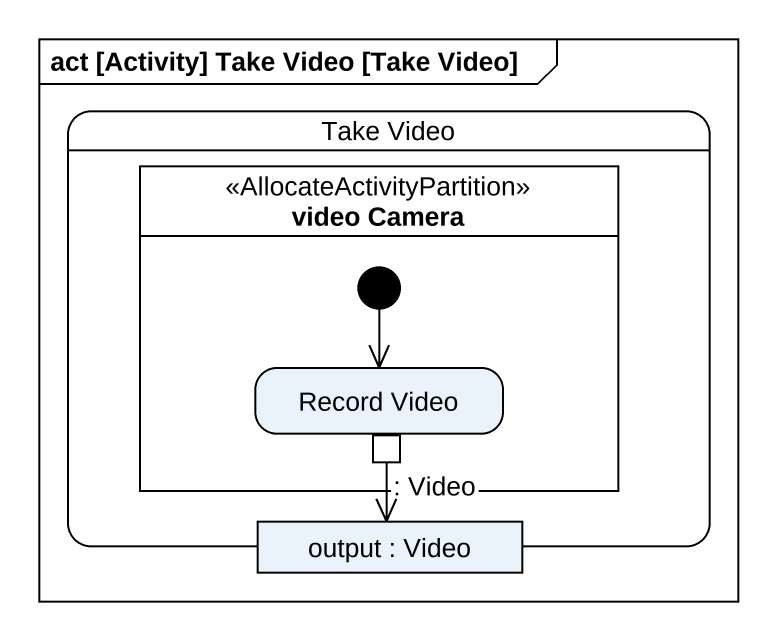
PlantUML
@startuml
mainframe act [Activity] Take Video [Take Video]
hide empty description
state "Take Video" as Take_Video {
  state "video Camera" as video_Camera <<AllocateActivityPartition>> {
    state "Record Video" as Record_Video {
      state ": Video" as Video <<outputPin>>
    }
    [*] --> Record_Video
  }
  state "output : Video" as output <<object>>
}
Video --> output
@enduml
